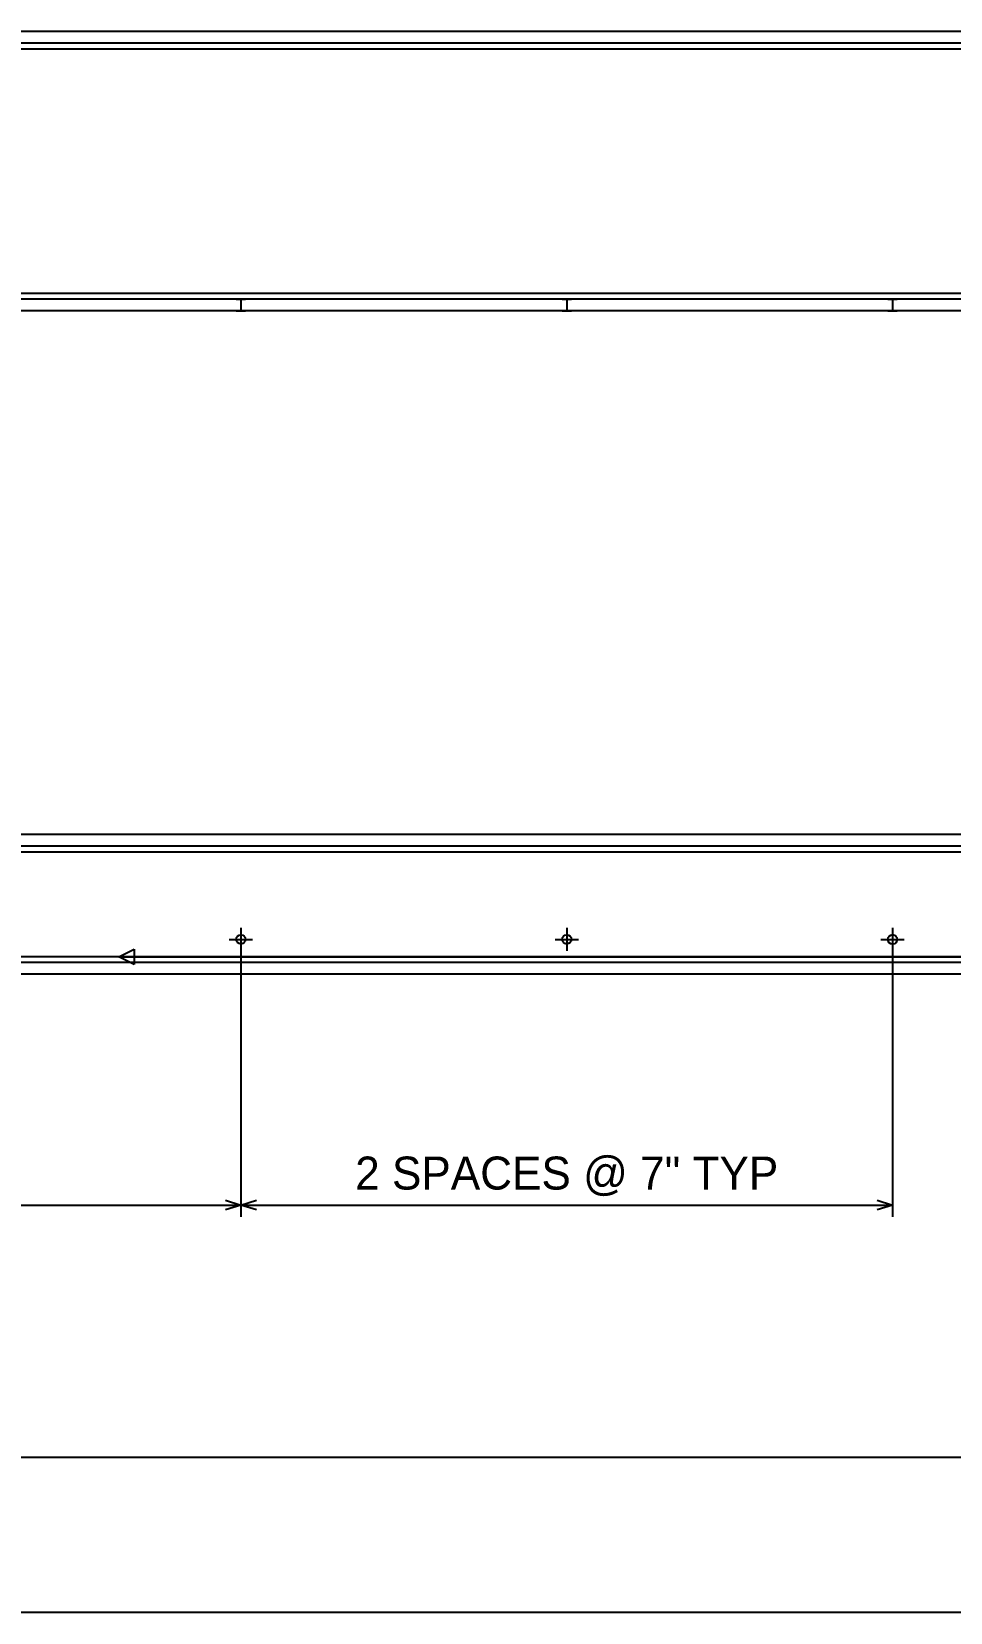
# Model space of a CAD drawing. Header units: inches. Extents: x 1.4 to 100.6, y 1.4 to 64.6.
# Drawn here: x 39.38 to 59.12, y 1.42 to 35.38 of the extents above; entities that cross this region are included whole.
import ezdxf
from ezdxf.enums import TextEntityAlignment as Align

# ---------------------------------------------------------------- set-up
doc = ezdxf.new("R2010")
doc.units = ezdxf.units.IN
doc.header["$MEASUREMENT"] = 0

msp = doc.modelspace()

# ---------------------------------------------------------------- linework, layer by layer
at = {"layer": 'ANNOTATION'}
for p, q in [((43.875, 16.125), (43.875, 15.625)), ((50.875, 16.125), (50.875, 15.625)), ((57.875, 16.125), (57.875, 15.625)), ((41.25, 15.5), (41.583, 15.667)), ((41.583, 15.667), (41.583, 15.333)), ((43.625, 15.875), (44.125, 15.875)), ((43.875, 15.75), (43.875, 9.917)), ((43.875, 15.75), (43.875, 9.917)), ((50.625, 15.875), (51.125, 15.875)), ((57.625, 15.875), (58.125, 15.875)), ((57.875, 15.75), (57.875, 9.917)), ((41.125, 15.5), (10.229, 15.5)), ((41.25, 15.5), (70.771, 15.5)), ((41.583, 15.333), (41.25, 15.5)), ((43.542, 10.271), (43.875, 10.167)), ((43.875, 10.167), (44.208, 10.271)), ((57.542, 10.271), (57.875, 10.167)), ((13.187, 10.167), (43.875, 10.167)), ((43.875, 10.167), (43.542, 10.062)), ((43.875, 10.167), (57.875, 10.167)), ((44.208, 10.062), (43.875, 10.167)), ((57.875, 10.167), (57.542, 10.062))]:
    msp.add_line(p, q, dxfattribs=at)
at = {"layer": 'OUTLINE'}
for p, q in [((69.312, 35.375), (13.187, 35.375)), ((69.312, 35.375), (13.187, 35.375)), ((69.312, 35.125), (13.187, 35.125)), ((69.312, 35.125), (13.187, 35.125)), ((69.312, 35), (13.187, 35)), ((69.312, 35), (13.187, 35)), ((69.312, 35), (13.187, 35)), ((69.312, 35), (13.187, 35)), ((69.312, 29.75), (13.187, 29.75)), ((69.312, 29.75), (13.187, 29.75)), ((69.312, 29.75), (13.187, 29.75)), ((69.312, 29.75), (13.187, 29.75)), ((69.312, 29.625), (13.187, 29.625)), ((69.312, 29.625), (13.187, 29.625)), ((43.775, 29.625), (43.774, 29.625)), ((43.774, 29.625), (43.775, 29.625)), ((43.776, 29.625), (43.775, 29.625)), ((43.775, 29.625), (43.775, 29.625)), ((43.775, 29.625), (43.775, 29.625)), ((43.775, 29.625), (43.776, 29.625)), ((43.778, 29.625), (43.776, 29.625)), ((43.776, 29.625), (43.776, 29.625)), ((43.776, 29.625), (43.776, 29.625)), ((43.776, 29.625), (43.778, 29.625)), ((43.779, 29.625), (43.778, 29.625)), ((43.778, 29.625), (43.779, 29.625)), ((43.78, 29.625), (43.779, 29.625)), ((43.779, 29.625), (43.78, 29.625)), ((43.782, 29.625), (43.78, 29.625)), ((43.78, 29.625), (43.782, 29.625)), ((43.784, 29.625), (43.782, 29.625)), ((43.782, 29.625), (43.784, 29.625)), ((43.786, 29.625), (43.784, 29.625)), ((43.784, 29.625), (43.786, 29.625)), ((43.789, 29.625), (43.786, 29.625)), ((43.786, 29.625), (43.789, 29.625)), ((43.791, 29.625), (43.789, 29.625)), ((43.789, 29.625), (43.791, 29.625)), ((43.794, 29.625), (43.791, 29.625)), ((43.791, 29.625), (43.794, 29.625)), ((43.797, 29.625), (43.794, 29.625)), ((43.794, 29.625), (43.797, 29.625)), ((43.801, 29.625), (43.797, 29.625)), ((43.797, 29.625), (43.801, 29.625)), ((43.804, 29.625), (43.801, 29.625)), ((43.801, 29.625), (43.804, 29.625)), ((43.808, 29.625), (43.804, 29.625)), ((43.804, 29.625), (43.808, 29.625)), ((43.811, 29.625), (43.808, 29.625)), ((43.808, 29.625), (43.811, 29.625)), ((43.815, 29.625), (43.811, 29.625)), ((43.811, 29.625), (43.815, 29.625)), ((43.819, 29.625), (43.815, 29.625)), ((43.815, 29.625), (43.819, 29.625)), ((43.823, 29.625), (43.819, 29.625)), ((43.819, 29.625), (43.823, 29.625)), ((43.828, 29.625), (43.823, 29.625)), ((43.823, 29.625), (43.828, 29.625)), ((43.832, 29.625), (43.828, 29.625)), ((43.828, 29.625), (43.832, 29.625)), ((43.837, 29.625), (43.832, 29.625)), ((43.832, 29.625), (43.837, 29.625)), ((43.841, 29.625), (43.837, 29.625)), ((43.837, 29.625), (43.841, 29.625)), ((43.846, 29.625), (43.841, 29.625)), ((43.841, 29.625), (43.846, 29.625)), ((43.851, 29.625), (43.846, 29.625)), ((43.846, 29.625), (43.851, 29.625)), ((43.855, 29.625), (43.851, 29.625)), ((43.851, 29.625), (43.855, 29.625)), ((43.86, 29.625), (43.855, 29.625)), ((43.855, 29.625), (43.86, 29.625)), ((43.865, 29.625), (43.86, 29.625)), ((43.86, 29.625), (43.865, 29.625)), ((43.87, 29.625), (43.865, 29.625)), ((43.865, 29.625), (43.87, 29.625)), ((43.875, 29.625), (43.87, 29.625)), ((43.87, 29.625), (43.875, 29.625)), ((43.875, 29.625), (43.875, 29.375)), ((43.875, 29.625), (43.875, 29.375)), ((43.875, 29.625), (43.88, 29.625)), ((43.88, 29.625), (43.875, 29.625)), ((43.88, 29.625), (43.885, 29.625)), ((43.885, 29.625), (43.88, 29.625)), ((43.885, 29.625), (43.89, 29.625)), ((43.89, 29.625), (43.885, 29.625)), ((43.89, 29.625), (43.895, 29.625)), ((43.895, 29.625), (43.89, 29.625)), ((43.895, 29.625), (43.899, 29.625)), ((43.899, 29.625), (43.895, 29.625)), ((43.899, 29.625), (43.904, 29.625)), ((43.904, 29.625), (43.899, 29.625)), ((43.904, 29.625), (43.909, 29.625)), ((43.909, 29.625), (43.904, 29.625)), ((43.909, 29.625), (43.913, 29.625)), ((43.913, 29.625), (43.909, 29.625)), ((43.913, 29.625), (43.918, 29.625)), ((43.918, 29.625), (43.913, 29.625)), ((43.918, 29.625), (43.922, 29.625)), ((43.922, 29.625), (43.918, 29.625)), ((43.922, 29.625), (43.927, 29.625)), ((43.927, 29.625), (43.922, 29.625)), ((43.927, 29.625), (43.931, 29.625)), ((43.931, 29.625), (43.927, 29.625)), ((43.931, 29.625), (43.935, 29.625)), ((43.935, 29.625), (43.931, 29.625)), ((43.935, 29.625), (43.939, 29.625)), ((43.939, 29.625), (43.935, 29.625)), ((43.939, 29.625), (43.942, 29.625)), ((43.942, 29.625), (43.939, 29.625)), ((43.942, 29.625), (43.946, 29.625)), ((43.946, 29.625), (43.942, 29.625)), ((43.946, 29.625), (43.949, 29.625)), ((43.949, 29.625), (43.946, 29.625)), ((43.949, 29.625), (43.953, 29.625)), ((43.953, 29.625), (43.949, 29.625)), ((43.953, 29.625), (43.956, 29.625)), ((43.956, 29.625), (43.953, 29.625)), ((43.956, 29.625), (43.959, 29.625)), ((43.959, 29.625), (43.956, 29.625)), ((43.959, 29.625), (43.961, 29.625)), ((43.961, 29.625), (43.959, 29.625)), ((43.961, 29.625), (43.964, 29.625)), ((43.964, 29.625), (43.961, 29.625)), ((43.964, 29.625), (43.966, 29.625)), ((43.966, 29.625), (43.964, 29.625)), ((43.966, 29.625), (43.968, 29.625)), ((43.968, 29.625), (43.966, 29.625)), ((43.968, 29.625), (43.97, 29.625)), ((43.97, 29.625), (43.968, 29.625)), ((43.97, 29.625), (43.971, 29.625)), ((43.971, 29.625), (43.97, 29.625)), ((43.971, 29.625), (43.972, 29.625)), ((43.972, 29.625), (43.971, 29.625)), ((43.972, 29.625), (43.974, 29.625)), ((43.974, 29.625), (43.972, 29.625)), ((43.974, 29.625), (43.974, 29.625)), ((43.974, 29.625), (43.975, 29.625)), ((43.975, 29.625), (43.974, 29.625)), ((43.974, 29.625), (43.974, 29.625)), ((43.975, 29.625), (43.975, 29.625)), ((43.975, 29.625), (43.975, 29.625)), ((43.975, 29.625), (43.975, 29.625)), ((43.975, 29.625), (43.975, 29.625)), ((50.775, 29.625), (50.774, 29.625)), ((50.774, 29.625), (50.775, 29.625)), ((50.776, 29.625), (50.775, 29.625)), ((50.775, 29.625), (50.775, 29.625)), ((50.775, 29.625), (50.775, 29.625)), ((50.775, 29.625), (50.776, 29.625)), ((50.778, 29.625), (50.776, 29.625)), ((50.776, 29.625), (50.776, 29.625)), ((50.776, 29.625), (50.776, 29.625)), ((50.776, 29.625), (50.778, 29.625)), ((50.779, 29.625), (50.778, 29.625)), ((50.778, 29.625), (50.779, 29.625)), ((50.78, 29.625), (50.779, 29.625)), ((50.779, 29.625), (50.78, 29.625)), ((50.782, 29.625), (50.78, 29.625)), ((50.78, 29.625), (50.782, 29.625)), ((50.784, 29.625), (50.782, 29.625)), ((50.782, 29.625), (50.784, 29.625)), ((50.786, 29.625), (50.784, 29.625)), ((50.784, 29.625), (50.786, 29.625)), ((50.789, 29.625), (50.786, 29.625)), ((50.786, 29.625), (50.789, 29.625)), ((50.791, 29.625), (50.789, 29.625)), ((50.789, 29.625), (50.791, 29.625)), ((50.794, 29.625), (50.791, 29.625)), ((50.791, 29.625), (50.794, 29.625)), ((50.797, 29.625), (50.794, 29.625)), ((50.794, 29.625), (50.797, 29.625)), ((50.801, 29.625), (50.797, 29.625)), ((50.797, 29.625), (50.801, 29.625)), ((50.804, 29.625), (50.801, 29.625)), ((50.801, 29.625), (50.804, 29.625)), ((50.808, 29.625), (50.804, 29.625)), ((50.804, 29.625), (50.808, 29.625)), ((50.811, 29.625), (50.808, 29.625)), ((50.808, 29.625), (50.811, 29.625)), ((50.815, 29.625), (50.811, 29.625)), ((50.811, 29.625), (50.815, 29.625)), ((50.819, 29.625), (50.815, 29.625)), ((50.815, 29.625), (50.819, 29.625)), ((50.823, 29.625), (50.819, 29.625)), ((50.819, 29.625), (50.823, 29.625)), ((50.828, 29.625), (50.823, 29.625)), ((50.823, 29.625), (50.828, 29.625)), ((50.832, 29.625), (50.828, 29.625)), ((50.828, 29.625), (50.832, 29.625)), ((50.837, 29.625), (50.832, 29.625)), ((50.832, 29.625), (50.837, 29.625)), ((50.841, 29.625), (50.837, 29.625)), ((50.837, 29.625), (50.841, 29.625)), ((50.846, 29.625), (50.841, 29.625)), ((50.841, 29.625), (50.846, 29.625)), ((50.851, 29.625), (50.846, 29.625)), ((50.846, 29.625), (50.851, 29.625)), ((50.855, 29.625), (50.851, 29.625)), ((50.851, 29.625), (50.855, 29.625)), ((50.86, 29.625), (50.855, 29.625)), ((50.855, 29.625), (50.86, 29.625)), ((50.865, 29.625), (50.86, 29.625)), ((50.86, 29.625), (50.865, 29.625)), ((50.87, 29.625), (50.865, 29.625)), ((50.865, 29.625), (50.87, 29.625)), ((50.875, 29.625), (50.87, 29.625)), ((50.87, 29.625), (50.875, 29.625)), ((50.875, 29.625), (50.875, 29.375)), ((50.875, 29.625), (50.875, 29.375)), ((50.875, 29.625), (50.88, 29.625)), ((50.88, 29.625), (50.875, 29.625)), ((50.88, 29.625), (50.885, 29.625)), ((50.885, 29.625), (50.88, 29.625)), ((50.885, 29.625), (50.89, 29.625)), ((50.89, 29.625), (50.885, 29.625)), ((50.89, 29.625), (50.895, 29.625)), ((50.895, 29.625), (50.89, 29.625)), ((50.895, 29.625), (50.899, 29.625)), ((50.899, 29.625), (50.895, 29.625)), ((50.899, 29.625), (50.904, 29.625)), ((50.904, 29.625), (50.899, 29.625)), ((50.904, 29.625), (50.909, 29.625)), ((50.909, 29.625), (50.904, 29.625)), ((50.909, 29.625), (50.913, 29.625)), ((50.913, 29.625), (50.909, 29.625)), ((50.913, 29.625), (50.918, 29.625)), ((50.918, 29.625), (50.913, 29.625)), ((50.918, 29.625), (50.922, 29.625)), ((50.922, 29.625), (50.918, 29.625)), ((50.922, 29.625), (50.927, 29.625)), ((50.927, 29.625), (50.922, 29.625)), ((50.927, 29.625), (50.931, 29.625)), ((50.931, 29.625), (50.927, 29.625)), ((50.931, 29.625), (50.935, 29.625)), ((50.935, 29.625), (50.931, 29.625)), ((50.935, 29.625), (50.939, 29.625)), ((50.939, 29.625), (50.935, 29.625)), ((50.939, 29.625), (50.942, 29.625)), ((50.942, 29.625), (50.939, 29.625)), ((50.942, 29.625), (50.946, 29.625)), ((50.946, 29.625), (50.942, 29.625)), ((50.946, 29.625), (50.949, 29.625)), ((50.949, 29.625), (50.946, 29.625)), ((50.949, 29.625), (50.953, 29.625)), ((50.953, 29.625), (50.949, 29.625)), ((50.953, 29.625), (50.956, 29.625)), ((50.956, 29.625), (50.953, 29.625)), ((50.956, 29.625), (50.959, 29.625)), ((50.959, 29.625), (50.956, 29.625)), ((50.959, 29.625), (50.961, 29.625)), ((50.961, 29.625), (50.959, 29.625)), ((50.961, 29.625), (50.964, 29.625)), ((50.964, 29.625), (50.961, 29.625)), ((50.964, 29.625), (50.966, 29.625)), ((50.966, 29.625), (50.964, 29.625)), ((50.966, 29.625), (50.968, 29.625)), ((50.968, 29.625), (50.966, 29.625)), ((50.968, 29.625), (50.97, 29.625)), ((50.97, 29.625), (50.968, 29.625)), ((50.97, 29.625), (50.971, 29.625)), ((50.971, 29.625), (50.97, 29.625)), ((50.971, 29.625), (50.972, 29.625)), ((50.972, 29.625), (50.971, 29.625)), ((50.972, 29.625), (50.974, 29.625)), ((50.974, 29.625), (50.972, 29.625)), ((50.974, 29.625), (50.974, 29.625)), ((50.974, 29.625), (50.975, 29.625)), ((50.975, 29.625), (50.974, 29.625)), ((50.974, 29.625), (50.974, 29.625)), ((50.975, 29.625), (50.975, 29.625)), ((50.975, 29.625), (50.975, 29.625)), ((50.975, 29.625), (50.975, 29.625)), ((50.975, 29.625), (50.975, 29.625)), ((57.775, 29.625), (57.774, 29.625)), ((57.774, 29.625), (57.775, 29.625)), ((57.776, 29.625), (57.775, 29.625)), ((57.775, 29.625), (57.775, 29.625)), ((57.775, 29.625), (57.775, 29.625)), ((57.775, 29.625), (57.776, 29.625)), ((57.778, 29.625), (57.776, 29.625)), ((57.776, 29.625), (57.776, 29.625)), ((57.776, 29.625), (57.776, 29.625)), ((57.776, 29.625), (57.778, 29.625)), ((57.779, 29.625), (57.778, 29.625)), ((57.778, 29.625), (57.779, 29.625)), ((57.78, 29.625), (57.779, 29.625)), ((57.779, 29.625), (57.78, 29.625)), ((57.782, 29.625), (57.78, 29.625)), ((57.78, 29.625), (57.782, 29.625)), ((57.784, 29.625), (57.782, 29.625)), ((57.782, 29.625), (57.784, 29.625)), ((57.786, 29.625), (57.784, 29.625)), ((57.784, 29.625), (57.786, 29.625)), ((57.789, 29.625), (57.786, 29.625)), ((57.786, 29.625), (57.789, 29.625)), ((57.791, 29.625), (57.789, 29.625)), ((57.789, 29.625), (57.791, 29.625)), ((57.794, 29.625), (57.791, 29.625)), ((57.791, 29.625), (57.794, 29.625)), ((57.797, 29.625), (57.794, 29.625)), ((57.794, 29.625), (57.797, 29.625)), ((57.801, 29.625), (57.797, 29.625)), ((57.797, 29.625), (57.801, 29.625)), ((57.804, 29.625), (57.801, 29.625)), ((57.801, 29.625), (57.804, 29.625)), ((57.808, 29.625), (57.804, 29.625)), ((57.804, 29.625), (57.808, 29.625)), ((57.811, 29.625), (57.808, 29.625)), ((57.808, 29.625), (57.811, 29.625)), ((57.815, 29.625), (57.811, 29.625)), ((57.811, 29.625), (57.815, 29.625)), ((57.819, 29.625), (57.815, 29.625)), ((57.815, 29.625), (57.819, 29.625)), ((57.823, 29.625), (57.819, 29.625)), ((57.819, 29.625), (57.823, 29.625)), ((57.828, 29.625), (57.823, 29.625)), ((57.823, 29.625), (57.828, 29.625)), ((57.832, 29.625), (57.828, 29.625)), ((57.828, 29.625), (57.832, 29.625)), ((57.837, 29.625), (57.832, 29.625)), ((57.832, 29.625), (57.837, 29.625)), ((57.841, 29.625), (57.837, 29.625)), ((57.837, 29.625), (57.841, 29.625)), ((57.846, 29.625), (57.841, 29.625)), ((57.841, 29.625), (57.846, 29.625)), ((57.851, 29.625), (57.846, 29.625)), ((57.846, 29.625), (57.851, 29.625)), ((57.855, 29.625), (57.851, 29.625)), ((57.851, 29.625), (57.855, 29.625)), ((57.86, 29.625), (57.855, 29.625)), ((57.855, 29.625), (57.86, 29.625)), ((57.865, 29.625), (57.86, 29.625)), ((57.86, 29.625), (57.865, 29.625)), ((57.87, 29.625), (57.865, 29.625)), ((57.865, 29.625), (57.87, 29.625)), ((57.875, 29.625), (57.87, 29.625)), ((57.87, 29.625), (57.875, 29.625)), ((57.875, 29.625), (57.875, 29.375)), ((57.875, 29.625), (57.88, 29.625)), ((57.88, 29.625), (57.875, 29.625)), ((57.875, 29.625), (57.875, 29.375)), ((57.88, 29.625), (57.885, 29.625)), ((57.885, 29.625), (57.88, 29.625)), ((57.885, 29.625), (57.89, 29.625)), ((57.89, 29.625), (57.885, 29.625)), ((57.89, 29.625), (57.895, 29.625)), ((57.895, 29.625), (57.89, 29.625)), ((57.895, 29.625), (57.899, 29.625)), ((57.899, 29.625), (57.895, 29.625)), ((57.899, 29.625), (57.904, 29.625)), ((57.904, 29.625), (57.899, 29.625)), ((57.904, 29.625), (57.909, 29.625)), ((57.909, 29.625), (57.904, 29.625)), ((57.909, 29.625), (57.913, 29.625)), ((57.913, 29.625), (57.909, 29.625)), ((57.913, 29.625), (57.918, 29.625)), ((57.918, 29.625), (57.913, 29.625)), ((57.918, 29.625), (57.922, 29.625)), ((57.922, 29.625), (57.918, 29.625)), ((57.922, 29.625), (57.927, 29.625)), ((57.927, 29.625), (57.922, 29.625)), ((57.927, 29.625), (57.931, 29.625)), ((57.931, 29.625), (57.927, 29.625)), ((57.931, 29.625), (57.935, 29.625)), ((57.935, 29.625), (57.931, 29.625)), ((57.935, 29.625), (57.939, 29.625)), ((57.939, 29.625), (57.935, 29.625)), ((57.939, 29.625), (57.942, 29.625)), ((57.942, 29.625), (57.939, 29.625)), ((57.942, 29.625), (57.946, 29.625)), ((57.946, 29.625), (57.942, 29.625)), ((57.946, 29.625), (57.949, 29.625)), ((57.949, 29.625), (57.946, 29.625)), ((57.949, 29.625), (57.953, 29.625)), ((57.953, 29.625), (57.949, 29.625)), ((57.953, 29.625), (57.956, 29.625)), ((57.956, 29.625), (57.953, 29.625)), ((57.956, 29.625), (57.959, 29.625)), ((57.959, 29.625), (57.956, 29.625)), ((57.959, 29.625), (57.961, 29.625)), ((57.961, 29.625), (57.959, 29.625)), ((57.961, 29.625), (57.964, 29.625)), ((57.964, 29.625), (57.961, 29.625)), ((57.964, 29.625), (57.966, 29.625)), ((57.966, 29.625), (57.964, 29.625)), ((57.966, 29.625), (57.968, 29.625)), ((57.968, 29.625), (57.966, 29.625)), ((57.968, 29.625), (57.97, 29.625)), ((57.97, 29.625), (57.968, 29.625)), ((57.97, 29.625), (57.971, 29.625)), ((57.971, 29.625), (57.97, 29.625)), ((57.971, 29.625), (57.972, 29.625)), ((57.972, 29.625), (57.971, 29.625)), ((57.972, 29.625), (57.974, 29.625)), ((57.974, 29.625), (57.972, 29.625)), ((57.974, 29.625), (57.974, 29.625)), ((57.974, 29.625), (57.975, 29.625)), ((57.975, 29.625), (57.974, 29.625)), ((57.974, 29.625), (57.974, 29.625)), ((57.975, 29.625), (57.975, 29.625)), ((57.975, 29.625), (57.975, 29.625)), ((57.975, 29.625), (57.975, 29.625)), ((57.975, 29.625), (57.975, 29.625)), ((69.312, 29.375), (13.187, 29.375)), ((69.312, 29.375), (13.187, 29.375)), ((43.775, 29.375), (43.774, 29.375)), ((43.774, 29.375), (43.775, 29.375)), ((43.776, 29.375), (43.775, 29.375)), ((43.775, 29.375), (43.775, 29.375)), ((43.775, 29.375), (43.775, 29.375)), ((43.775, 29.375), (43.776, 29.375)), ((43.778, 29.375), (43.776, 29.375)), ((43.776, 29.375), (43.776, 29.375)), ((43.776, 29.375), (43.776, 29.375)), ((43.776, 29.375), (43.778, 29.375)), ((43.779, 29.375), (43.778, 29.375)), ((43.778, 29.375), (43.779, 29.375)), ((43.78, 29.375), (43.779, 29.375)), ((43.779, 29.375), (43.78, 29.375)), ((43.782, 29.375), (43.78, 29.375)), ((43.78, 29.375), (43.782, 29.375)), ((43.784, 29.375), (43.782, 29.375)), ((43.782, 29.375), (43.784, 29.375)), ((43.786, 29.375), (43.784, 29.375)), ((43.784, 29.375), (43.786, 29.375)), ((43.789, 29.375), (43.786, 29.375)), ((43.786, 29.375), (43.789, 29.375)), ((43.791, 29.375), (43.789, 29.375)), ((43.789, 29.375), (43.791, 29.375)), ((43.794, 29.375), (43.791, 29.375)), ((43.791, 29.375), (43.794, 29.375)), ((43.797, 29.375), (43.794, 29.375)), ((43.794, 29.375), (43.797, 29.375)), ((43.801, 29.375), (43.797, 29.375)), ((43.797, 29.375), (43.801, 29.375)), ((43.804, 29.375), (43.801, 29.375)), ((43.801, 29.375), (43.804, 29.375)), ((43.808, 29.375), (43.804, 29.375)), ((43.804, 29.375), (43.808, 29.375)), ((43.811, 29.375), (43.808, 29.375)), ((43.808, 29.375), (43.811, 29.375)), ((43.815, 29.375), (43.811, 29.375)), ((43.811, 29.375), (43.815, 29.375)), ((43.819, 29.375), (43.815, 29.375)), ((43.815, 29.375), (43.819, 29.375)), ((43.823, 29.375), (43.819, 29.375)), ((43.819, 29.375), (43.823, 29.375)), ((43.828, 29.375), (43.823, 29.375)), ((43.823, 29.375), (43.828, 29.375)), ((43.832, 29.375), (43.828, 29.375)), ((43.828, 29.375), (43.832, 29.375)), ((43.837, 29.375), (43.832, 29.375)), ((43.832, 29.375), (43.837, 29.375)), ((43.841, 29.375), (43.837, 29.375)), ((43.837, 29.375), (43.841, 29.375)), ((43.846, 29.375), (43.841, 29.375)), ((43.841, 29.375), (43.846, 29.375)), ((43.851, 29.375), (43.846, 29.375)), ((43.846, 29.375), (43.851, 29.375)), ((43.855, 29.375), (43.851, 29.375)), ((43.851, 29.375), (43.855, 29.375)), ((43.86, 29.375), (43.855, 29.375)), ((43.855, 29.375), (43.86, 29.375)), ((43.865, 29.375), (43.86, 29.375)), ((43.86, 29.375), (43.865, 29.375)), ((43.87, 29.375), (43.865, 29.375)), ((43.865, 29.375), (43.87, 29.375)), ((43.875, 29.375), (43.87, 29.375)), ((43.87, 29.375), (43.875, 29.375)), ((43.875, 29.375), (43.88, 29.375)), ((43.88, 29.375), (43.875, 29.375)), ((43.88, 29.375), (43.885, 29.375)), ((43.885, 29.375), (43.88, 29.375)), ((43.885, 29.375), (43.89, 29.375)), ((43.89, 29.375), (43.885, 29.375)), ((43.89, 29.375), (43.895, 29.375)), ((43.895, 29.375), (43.89, 29.375)), ((43.895, 29.375), (43.899, 29.375)), ((43.899, 29.375), (43.895, 29.375)), ((43.899, 29.375), (43.904, 29.375)), ((43.904, 29.375), (43.899, 29.375)), ((43.904, 29.375), (43.909, 29.375)), ((43.909, 29.375), (43.904, 29.375)), ((43.909, 29.375), (43.913, 29.375)), ((43.913, 29.375), (43.909, 29.375)), ((43.913, 29.375), (43.918, 29.375)), ((43.918, 29.375), (43.913, 29.375)), ((43.918, 29.375), (43.922, 29.375)), ((43.922, 29.375), (43.918, 29.375)), ((43.922, 29.375), (43.927, 29.375)), ((43.927, 29.375), (43.922, 29.375)), ((43.927, 29.375), (43.931, 29.375)), ((43.931, 29.375), (43.927, 29.375)), ((43.931, 29.375), (43.935, 29.375)), ((43.935, 29.375), (43.931, 29.375)), ((43.935, 29.375), (43.939, 29.375)), ((43.939, 29.375), (43.935, 29.375)), ((43.939, 29.375), (43.942, 29.375)), ((43.942, 29.375), (43.939, 29.375)), ((43.942, 29.375), (43.946, 29.375)), ((43.946, 29.375), (43.942, 29.375)), ((43.946, 29.375), (43.949, 29.375)), ((43.949, 29.375), (43.946, 29.375)), ((43.949, 29.375), (43.953, 29.375)), ((43.953, 29.375), (43.949, 29.375)), ((43.953, 29.375), (43.956, 29.375)), ((43.956, 29.375), (43.953, 29.375)), ((43.956, 29.375), (43.959, 29.375)), ((43.959, 29.375), (43.956, 29.375)), ((43.959, 29.375), (43.961, 29.375)), ((43.961, 29.375), (43.959, 29.375)), ((43.961, 29.375), (43.964, 29.375)), ((43.964, 29.375), (43.961, 29.375)), ((43.964, 29.375), (43.966, 29.375)), ((43.966, 29.375), (43.964, 29.375)), ((43.966, 29.375), (43.968, 29.375)), ((43.968, 29.375), (43.966, 29.375)), ((43.968, 29.375), (43.97, 29.375)), ((43.97, 29.375), (43.968, 29.375)), ((43.97, 29.375), (43.971, 29.375)), ((43.971, 29.375), (43.97, 29.375)), ((43.971, 29.375), (43.972, 29.375)), ((43.972, 29.375), (43.971, 29.375)), ((43.972, 29.375), (43.974, 29.375)), ((43.974, 29.375), (43.972, 29.375)), ((43.974, 29.375), (43.974, 29.375)), ((43.974, 29.375), (43.975, 29.375)), ((43.975, 29.375), (43.974, 29.375)), ((43.974, 29.375), (43.974, 29.375)), ((43.975, 29.375), (43.975, 29.375)), ((43.975, 29.375), (43.975, 29.375)), ((43.975, 29.375), (43.975, 29.375)), ((43.975, 29.375), (43.975, 29.375)), ((50.775, 29.375), (50.774, 29.375)), ((50.774, 29.375), (50.775, 29.375)), ((50.776, 29.375), (50.775, 29.375)), ((50.775, 29.375), (50.775, 29.375)), ((50.775, 29.375), (50.775, 29.375)), ((50.775, 29.375), (50.776, 29.375)), ((50.778, 29.375), (50.776, 29.375)), ((50.776, 29.375), (50.776, 29.375)), ((50.776, 29.375), (50.776, 29.375)), ((50.776, 29.375), (50.778, 29.375)), ((50.779, 29.375), (50.778, 29.375)), ((50.778, 29.375), (50.779, 29.375)), ((50.78, 29.375), (50.779, 29.375)), ((50.779, 29.375), (50.78, 29.375)), ((50.782, 29.375), (50.78, 29.375)), ((50.78, 29.375), (50.782, 29.375)), ((50.784, 29.375), (50.782, 29.375)), ((50.782, 29.375), (50.784, 29.375)), ((50.786, 29.375), (50.784, 29.375)), ((50.784, 29.375), (50.786, 29.375)), ((50.789, 29.375), (50.786, 29.375)), ((50.786, 29.375), (50.789, 29.375)), ((50.791, 29.375), (50.789, 29.375)), ((50.789, 29.375), (50.791, 29.375)), ((50.794, 29.375), (50.791, 29.375)), ((50.791, 29.375), (50.794, 29.375)), ((50.797, 29.375), (50.794, 29.375)), ((50.794, 29.375), (50.797, 29.375)), ((50.801, 29.375), (50.797, 29.375)), ((50.797, 29.375), (50.801, 29.375)), ((50.804, 29.375), (50.801, 29.375)), ((50.801, 29.375), (50.804, 29.375)), ((50.808, 29.375), (50.804, 29.375)), ((50.804, 29.375), (50.808, 29.375)), ((50.811, 29.375), (50.808, 29.375)), ((50.808, 29.375), (50.811, 29.375)), ((50.815, 29.375), (50.811, 29.375)), ((50.811, 29.375), (50.815, 29.375)), ((50.819, 29.375), (50.815, 29.375)), ((50.815, 29.375), (50.819, 29.375)), ((50.823, 29.375), (50.819, 29.375)), ((50.819, 29.375), (50.823, 29.375)), ((50.828, 29.375), (50.823, 29.375)), ((50.823, 29.375), (50.828, 29.375)), ((50.832, 29.375), (50.828, 29.375)), ((50.828, 29.375), (50.832, 29.375)), ((50.837, 29.375), (50.832, 29.375)), ((50.832, 29.375), (50.837, 29.375)), ((50.841, 29.375), (50.837, 29.375)), ((50.837, 29.375), (50.841, 29.375)), ((50.846, 29.375), (50.841, 29.375)), ((50.841, 29.375), (50.846, 29.375)), ((50.851, 29.375), (50.846, 29.375)), ((50.846, 29.375), (50.851, 29.375)), ((50.855, 29.375), (50.851, 29.375)), ((50.851, 29.375), (50.855, 29.375)), ((50.86, 29.375), (50.855, 29.375)), ((50.855, 29.375), (50.86, 29.375)), ((50.865, 29.375), (50.86, 29.375)), ((50.86, 29.375), (50.865, 29.375)), ((50.87, 29.375), (50.865, 29.375)), ((50.865, 29.375), (50.87, 29.375)), ((50.875, 29.375), (50.87, 29.375)), ((50.87, 29.375), (50.875, 29.375)), ((50.875, 29.375), (50.88, 29.375)), ((50.88, 29.375), (50.875, 29.375)), ((50.88, 29.375), (50.885, 29.375)), ((50.885, 29.375), (50.88, 29.375)), ((50.885, 29.375), (50.89, 29.375)), ((50.89, 29.375), (50.885, 29.375)), ((50.89, 29.375), (50.895, 29.375)), ((50.895, 29.375), (50.89, 29.375)), ((50.895, 29.375), (50.899, 29.375)), ((50.899, 29.375), (50.895, 29.375)), ((50.899, 29.375), (50.904, 29.375)), ((50.904, 29.375), (50.899, 29.375)), ((50.904, 29.375), (50.909, 29.375)), ((50.909, 29.375), (50.904, 29.375)), ((50.909, 29.375), (50.913, 29.375)), ((50.913, 29.375), (50.909, 29.375)), ((50.913, 29.375), (50.918, 29.375)), ((50.918, 29.375), (50.913, 29.375)), ((50.918, 29.375), (50.922, 29.375)), ((50.922, 29.375), (50.918, 29.375)), ((50.922, 29.375), (50.927, 29.375)), ((50.927, 29.375), (50.922, 29.375)), ((50.927, 29.375), (50.931, 29.375)), ((50.931, 29.375), (50.927, 29.375)), ((50.931, 29.375), (50.935, 29.375)), ((50.935, 29.375), (50.931, 29.375)), ((50.935, 29.375), (50.939, 29.375)), ((50.939, 29.375), (50.935, 29.375)), ((50.939, 29.375), (50.942, 29.375)), ((50.942, 29.375), (50.939, 29.375)), ((50.942, 29.375), (50.946, 29.375)), ((50.946, 29.375), (50.942, 29.375)), ((50.946, 29.375), (50.949, 29.375)), ((50.949, 29.375), (50.946, 29.375)), ((50.949, 29.375), (50.953, 29.375)), ((50.953, 29.375), (50.949, 29.375)), ((50.953, 29.375), (50.956, 29.375)), ((50.956, 29.375), (50.953, 29.375)), ((50.956, 29.375), (50.959, 29.375)), ((50.959, 29.375), (50.956, 29.375)), ((50.959, 29.375), (50.961, 29.375)), ((50.961, 29.375), (50.959, 29.375)), ((50.961, 29.375), (50.964, 29.375)), ((50.964, 29.375), (50.961, 29.375)), ((50.964, 29.375), (50.966, 29.375)), ((50.966, 29.375), (50.964, 29.375)), ((50.966, 29.375), (50.968, 29.375)), ((50.968, 29.375), (50.966, 29.375)), ((50.968, 29.375), (50.97, 29.375)), ((50.97, 29.375), (50.968, 29.375)), ((50.97, 29.375), (50.971, 29.375)), ((50.971, 29.375), (50.97, 29.375)), ((50.971, 29.375), (50.972, 29.375)), ((50.972, 29.375), (50.971, 29.375)), ((50.972, 29.375), (50.974, 29.375)), ((50.974, 29.375), (50.972, 29.375)), ((50.974, 29.375), (50.974, 29.375)), ((50.974, 29.375), (50.975, 29.375)), ((50.975, 29.375), (50.974, 29.375)), ((50.974, 29.375), (50.974, 29.375)), ((50.975, 29.375), (50.975, 29.375)), ((50.975, 29.375), (50.975, 29.375)), ((50.975, 29.375), (50.975, 29.375)), ((50.975, 29.375), (50.975, 29.375)), ((57.775, 29.375), (57.774, 29.375)), ((57.774, 29.375), (57.775, 29.375)), ((57.776, 29.375), (57.775, 29.375)), ((57.775, 29.375), (57.775, 29.375)), ((57.775, 29.375), (57.775, 29.375)), ((57.775, 29.375), (57.776, 29.375)), ((57.778, 29.375), (57.776, 29.375)), ((57.776, 29.375), (57.776, 29.375)), ((57.776, 29.375), (57.776, 29.375)), ((57.776, 29.375), (57.778, 29.375)), ((57.779, 29.375), (57.778, 29.375)), ((57.778, 29.375), (57.779, 29.375)), ((57.78, 29.375), (57.779, 29.375)), ((57.779, 29.375), (57.78, 29.375)), ((57.782, 29.375), (57.78, 29.375)), ((57.78, 29.375), (57.782, 29.375)), ((57.784, 29.375), (57.782, 29.375)), ((57.782, 29.375), (57.784, 29.375)), ((57.786, 29.375), (57.784, 29.375)), ((57.784, 29.375), (57.786, 29.375)), ((57.789, 29.375), (57.786, 29.375)), ((57.786, 29.375), (57.789, 29.375)), ((57.791, 29.375), (57.789, 29.375)), ((57.789, 29.375), (57.791, 29.375)), ((57.794, 29.375), (57.791, 29.375)), ((57.791, 29.375), (57.794, 29.375)), ((57.797, 29.375), (57.794, 29.375)), ((57.794, 29.375), (57.797, 29.375)), ((57.801, 29.375), (57.797, 29.375)), ((57.797, 29.375), (57.801, 29.375)), ((57.804, 29.375), (57.801, 29.375)), ((57.801, 29.375), (57.804, 29.375)), ((57.808, 29.375), (57.804, 29.375)), ((57.804, 29.375), (57.808, 29.375)), ((57.811, 29.375), (57.808, 29.375)), ((57.808, 29.375), (57.811, 29.375)), ((57.815, 29.375), (57.811, 29.375)), ((57.811, 29.375), (57.815, 29.375)), ((57.819, 29.375), (57.815, 29.375)), ((57.815, 29.375), (57.819, 29.375)), ((57.823, 29.375), (57.819, 29.375)), ((57.819, 29.375), (57.823, 29.375)), ((57.828, 29.375), (57.823, 29.375)), ((57.823, 29.375), (57.828, 29.375)), ((57.832, 29.375), (57.828, 29.375)), ((57.828, 29.375), (57.832, 29.375)), ((57.837, 29.375), (57.832, 29.375)), ((57.832, 29.375), (57.837, 29.375)), ((57.841, 29.375), (57.837, 29.375)), ((57.837, 29.375), (57.841, 29.375)), ((57.846, 29.375), (57.841, 29.375)), ((57.841, 29.375), (57.846, 29.375)), ((57.851, 29.375), (57.846, 29.375)), ((57.846, 29.375), (57.851, 29.375)), ((57.855, 29.375), (57.851, 29.375)), ((57.851, 29.375), (57.855, 29.375)), ((57.86, 29.375), (57.855, 29.375)), ((57.855, 29.375), (57.86, 29.375)), ((57.865, 29.375), (57.86, 29.375)), ((57.86, 29.375), (57.865, 29.375)), ((57.87, 29.375), (57.865, 29.375)), ((57.865, 29.375), (57.87, 29.375)), ((57.875, 29.375), (57.87, 29.375)), ((57.87, 29.375), (57.875, 29.375)), ((57.875, 29.375), (57.88, 29.375)), ((57.88, 29.375), (57.875, 29.375)), ((57.88, 29.375), (57.885, 29.375)), ((57.885, 29.375), (57.88, 29.375)), ((57.885, 29.375), (57.89, 29.375)), ((57.89, 29.375), (57.885, 29.375)), ((57.89, 29.375), (57.895, 29.375)), ((57.895, 29.375), (57.89, 29.375)), ((57.895, 29.375), (57.899, 29.375)), ((57.899, 29.375), (57.895, 29.375)), ((57.899, 29.375), (57.904, 29.375)), ((57.904, 29.375), (57.899, 29.375)), ((57.904, 29.375), (57.909, 29.375)), ((57.909, 29.375), (57.904, 29.375)), ((57.909, 29.375), (57.913, 29.375)), ((57.913, 29.375), (57.909, 29.375)), ((57.913, 29.375), (57.918, 29.375)), ((57.918, 29.375), (57.913, 29.375)), ((57.918, 29.375), (57.922, 29.375)), ((57.922, 29.375), (57.918, 29.375)), ((57.922, 29.375), (57.927, 29.375)), ((57.927, 29.375), (57.922, 29.375)), ((57.927, 29.375), (57.931, 29.375)), ((57.931, 29.375), (57.927, 29.375)), ((57.931, 29.375), (57.935, 29.375)), ((57.935, 29.375), (57.931, 29.375)), ((57.935, 29.375), (57.939, 29.375)), ((57.939, 29.375), (57.935, 29.375)), ((57.939, 29.375), (57.942, 29.375)), ((57.942, 29.375), (57.939, 29.375)), ((57.942, 29.375), (57.946, 29.375)), ((57.946, 29.375), (57.942, 29.375)), ((57.946, 29.375), (57.949, 29.375)), ((57.949, 29.375), (57.946, 29.375)), ((57.949, 29.375), (57.953, 29.375)), ((57.953, 29.375), (57.949, 29.375)), ((57.953, 29.375), (57.956, 29.375)), ((57.956, 29.375), (57.953, 29.375)), ((57.956, 29.375), (57.959, 29.375)), ((57.959, 29.375), (57.956, 29.375)), ((57.959, 29.375), (57.961, 29.375)), ((57.961, 29.375), (57.959, 29.375)), ((57.961, 29.375), (57.964, 29.375)), ((57.964, 29.375), (57.961, 29.375)), ((57.964, 29.375), (57.966, 29.375)), ((57.966, 29.375), (57.964, 29.375)), ((57.966, 29.375), (57.968, 29.375)), ((57.968, 29.375), (57.966, 29.375)), ((57.968, 29.375), (57.97, 29.375)), ((57.97, 29.375), (57.968, 29.375)), ((57.97, 29.375), (57.971, 29.375)), ((57.971, 29.375), (57.97, 29.375)), ((57.971, 29.375), (57.972, 29.375)), ((57.972, 29.375), (57.971, 29.375)), ((57.972, 29.375), (57.974, 29.375)), ((57.974, 29.375), (57.972, 29.375)), ((57.974, 29.375), (57.974, 29.375)), ((57.974, 29.375), (57.975, 29.375)), ((57.975, 29.375), (57.974, 29.375)), ((57.974, 29.375), (57.974, 29.375)), ((57.975, 29.375), (57.975, 29.375)), ((57.975, 29.375), (57.975, 29.375)), ((57.975, 29.375), (57.975, 29.375)), ((57.975, 29.375), (57.975, 29.375)), ((69.312, 18.125), (13.187, 18.125)), ((69.312, 18.125), (13.187, 18.125)), ((69.312, 17.875), (13.187, 17.875)), ((69.312, 17.875), (13.187, 17.875)), ((69.312, 17.75), (13.187, 17.75)), ((69.312, 17.75), (13.187, 17.75)), ((69.312, 17.75), (13.187, 17.75)), ((69.312, 17.75), (13.187, 17.75)), ((69.312, 15.5), (13.187, 15.5)), ((69.312, 15.5), (13.187, 15.5)), ((69.312, 15.5), (13.187, 15.5)), ((69.312, 15.5), (13.187, 15.5)), ((69.312, 15.375), (13.187, 15.375)), ((69.312, 15.375), (13.187, 15.375)), ((69.312, 15.125), (13.187, 15.125)), ((69.312, 15.125), (13.187, 15.125)), ((1.417, 4.75), (100.583, 4.75)), ((100.583, 1.417), (1.417, 1.417))]:
    msp.add_line(p, q, dxfattribs=at)
for centre, radius in [((43.875, 15.875), 0.1), ((50.875, 15.875), 0.1), ((57.875, 15.875), 0.101)]:
    msp.add_circle(centre, radius, dxfattribs=at)

# ---------------------------------------------------------------- texts
at = {"layer": 'ANNOTATION'}
msp.add_text('2 SPACES @ 7" TYP', height=0.70833, dxfattribs=at).set_placement((50.875, 10.5), align=Align.CENTER)

doc.saveas('drawing.dxf')
